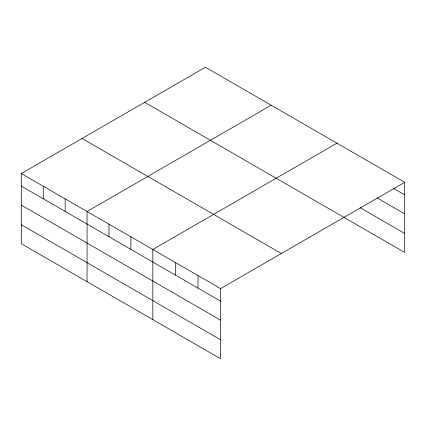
<?xml version="1.0" encoding="UTF-8"?>
<svg xmlns="http://www.w3.org/2000/svg" width="426" height="426" viewBox="0 0 426 426"><rect width="100%" height="100%" fill="white"/><g stroke="black" fill="none" stroke-linecap="round" stroke-linejoin="round"><path stroke-width="0.64" d="M220.577 320.16L220.577 288.599L21.3 173.552L21.3 243.704L220.577 358.756L220.577 320.16L21.3 205.114M144.664 102.325L404.7 252.448L404.7 182.296L205.423 67.244L21.3 173.552M271.186 105.211L87.058 211.514L87.058 281.671M336.945 143.179L152.822 249.482L152.822 319.638M220.577 288.599L404.7 182.296M393.97 188.659L404.7 194.852M377.031 197.888L404.7 213.857M360.098 207.691L404.7 233.443M82.064 138.471L281.336 253.518M21.3 186.103L220.577 301.155M21.3 224.694L220.577 339.746M197.989 275.563L197.989 288.114M175.405 262.522L175.405 275.079M130.899 236.829L130.899 249.38M108.981 224.172L108.981 236.728M65.141 198.862L65.141 211.413M43.218 186.205L43.218 198.761"/></g></svg>
